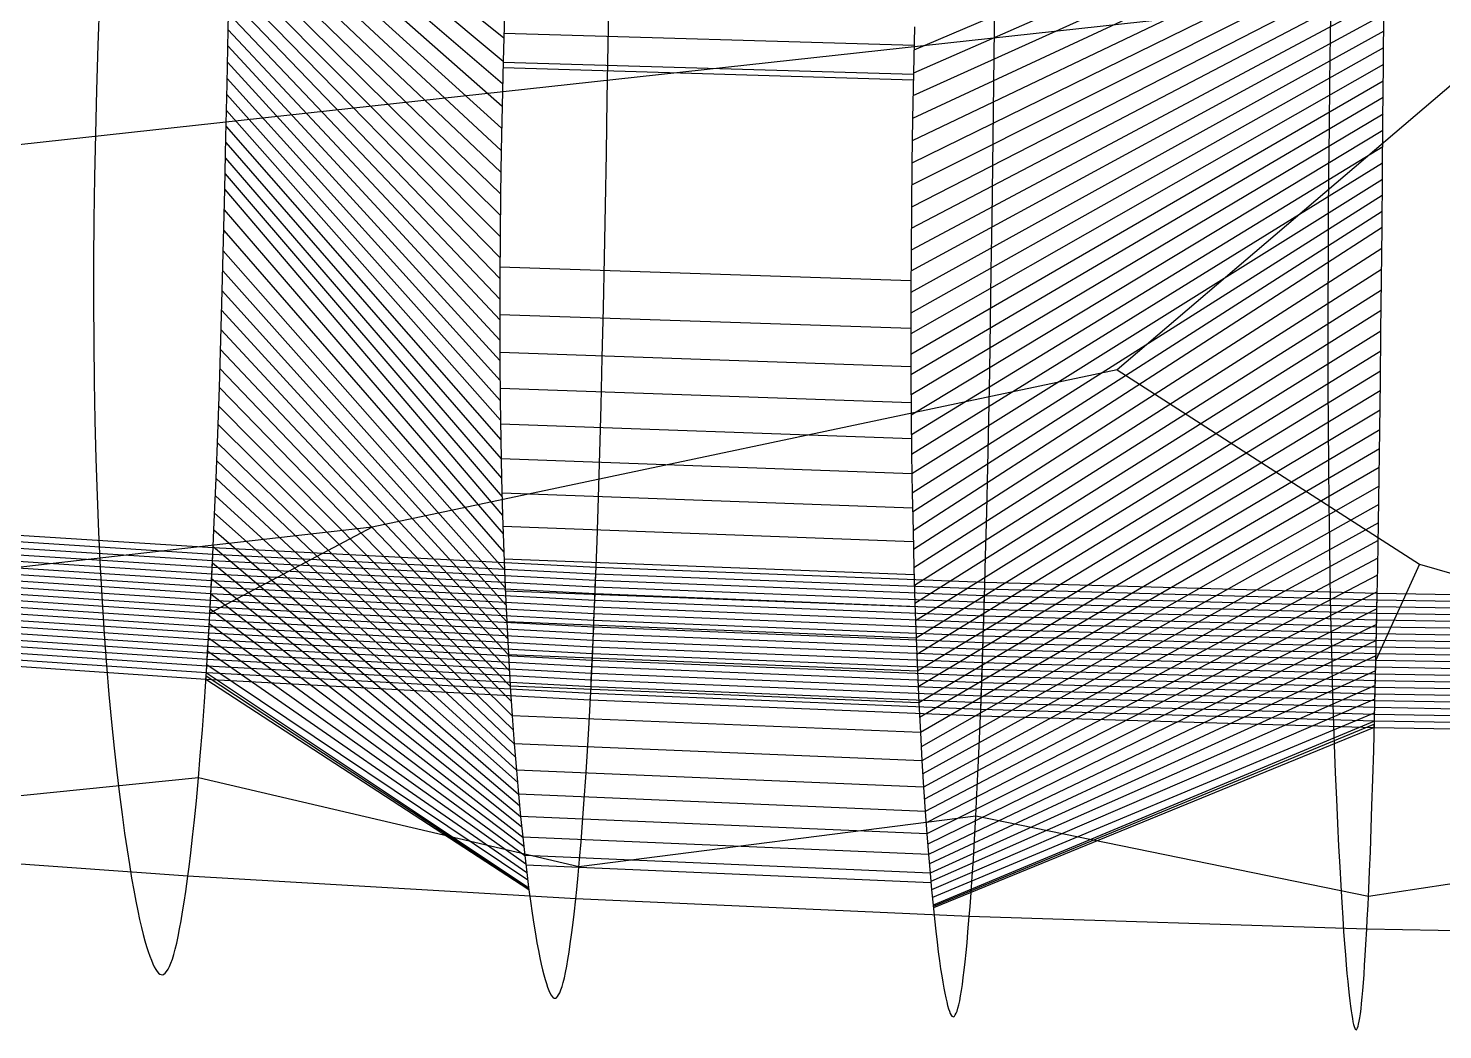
# Model space of a CAD drawing. Extents: x -427 to 427, y 0 to 209.
# Drawn here: x -132.7 to -45, y 0.7 to 62.7 of the extents above; entities that cross this region are included whole.
import ezdxf

# ---------------------------------------------------------------- set-up
doc = ezdxf.new("R2010")
doc.units = 0

msp = doc.modelspace()

# ---------------------------------------------------------------- linework, layer by layer
at = {"layer": 'default', "color": 5, "linetype": 'CONTINUOUS'}
for p, q in [((-120.02, 75.698, 27.573), (-103.22, 62.132, -13.164)), ((-120.04, 74.706, 27.559), (-103.259, 60.705, -13.277)), ((-120.06, 73.715, 27.546), (-103.292, 59.307, -13.359)), ((-120.079, 72.723, 27.532), (-103.326, 57.908, -13.44)), ((-120.1, 71.721, 27.515), (-103.353, 56.536, -13.49)), ((-120.121, 70.719, 27.497), (-103.38, 55.163, -13.54)), ((-120.142, 69.718, 27.48), (-103.401, 53.815, -13.557)), ((-120.163, 68.711, 27.462), (-103.422, 52.467, -13.574)), ((-120.184, 67.701, 27.443), (-103.437, 51.143, -13.558)), ((-120.205, 66.691, 27.425), (-103.452, 49.818, -13.542)), ((-120.227, 65.681, 27.407), (-103.46, 48.516, -13.492)), ((-51.971, 65.25, -19.992), (-52.017, 62.298, -20.284)), ((-128.274, 64.508, -7.702), (-128.372, 61.679, -7.922)), ((-120.248, 64.67, 27.389), (-103.468, 47.213, -13.441)), ((-120.269, 63.658, 27.371), (-103.47, 45.933, -13.357)), ((-103.18, 63.559, -13.052), (-103.259, 60.705, -13.277)), ((-120.29, 62.647, 27.353), (-103.472, 44.652, -13.272)), ((-77.782, 62.822, -17.252), (-77.842, 59.948, -17.481)), ((-52.017, 62.298, -20.284), (-52.057, 59.41, -20.515)), ((-128.372, 61.679, -7.922), (-128.456, 58.907, -8.082)), ((-120.311, 61.641, 27.334), (-103.467, 43.394, -13.153)), ((-120.332, 60.635, 27.316), (-103.462, 42.135, -13.034)), ((-103.259, 60.705, -13.277), (-103.326, 57.908, -13.44)), ((-120.353, 59.63, 27.298), (-103.451, 40.898, -12.881)), ((-77.842, 59.948, -17.481), (-77.893, 57.132, -17.647)), ((-128.456, 58.907, -8.082), (-128.524, 56.187, -8.179)), ((-52.057, 59.41, -20.515), (-52.091, 56.58, -20.684)), ((-120.375, 58.633, 27.278), (-103.439, 39.661, -12.727)), ((-103.326, 57.908, -13.44), (-103.38, 55.163, -13.54)), ((-120.396, 57.641, 27.258), (-103.422, 38.446, -12.539)), ((-77.893, 57.132, -17.647), (-77.935, 54.368, -17.748)), ((-128.524, 56.187, -8.179), (-128.576, 53.515, -8.212)), ((-120.417, 56.649, 27.238), (-103.404, 37.231, -12.351)), ((-52.091, 56.58, -20.684), (-52.119, 53.803, -20.786)), ((-120.439, 55.663, 27.217), (-103.38, 36.04, -12.13)), ((-120.46, 54.69, 27.193), (-103.355, 34.85, -11.908)), ((-103.38, 55.163, -13.54), (-103.422, 52.467, -13.574)), ((-77.935, 54.368, -17.748), (-77.967, 51.653, -17.783)), ((-128.576, 53.515, -8.212), (-128.613, 50.889, -8.179)), ((-120.482, 53.717, 27.169), (-103.325, 33.687, -11.654)), ((-52.119, 53.803, -20.786), (-52.141, 51.075, -20.822)), ((-120.504, 52.744, 27.145), (-103.294, 32.524, -11.401)), ((-103.422, 52.467, -13.574), (-103.452, 49.818, -13.542)), ((-128.613, 50.889, -8.179), (-128.634, 48.307, -8.08)), ((-120.535, 51.474, 27.105), (-103.258, 31.39, -11.115)), ((-77.967, 51.653, -17.783), (-77.99, 48.986, -17.751)), ((-52.141, 51.075, -20.822), (-52.156, 48.395, -20.79)), ((-120.565, 50.204, 27.065), (-103.221, 30.257, -10.83)), ((-103.452, 49.818, -13.542), (-103.468, 47.213, -13.441)), ((-128.634, 48.307, -8.08), (-128.638, 45.768, -7.913)), ((-120.597, 48.947, 27.02), (-103.179, 29.157, -10.515)), ((-77.99, 48.986, -17.751), (-78.002, 46.363, -17.649)), ((-52.156, 48.395, -20.79), (-52.164, 45.759, -20.688)), ((-120.629, 47.704, 26.97), (-103.137, 28.057, -10.201)), ((-120.662, 46.462, 26.919), (-103.089, 26.994, -9.859)), ((-103.468, 47.213, -13.441), (-103.472, 44.652, -13.272)), ((-128.638, 45.768, -7.913), (-128.627, 43.273, -7.679)), ((-78.002, 46.363, -17.649), (-78.004, 43.784, -17.478)), ((-52.164, 45.759, -20.688), (-52.166, 43.168, -20.516)), ((-120.696, 45.247, 26.857), (-103.042, 25.931, -9.517)), ((-120.731, 44.032, 26.795), (-102.989, 24.911, -9.152)), ((-103.472, 44.652, -13.272), (-103.462, 42.135, -13.034)), ((-128.627, 43.273, -7.679), (-128.599, 40.82, -7.376)), ((-78.004, 43.784, -17.478), (-77.997, 41.25, -17.238)), ((-52.166, 43.168, -20.516), (-52.161, 40.621, -20.273)), ((-120.767, 42.832, 26.727), (-102.937, 23.891, -8.787)), ((-103.462, 42.135, -13.034), (-103.439, 39.661, -12.727)), ((-120.804, 41.649, 26.652), (-102.88, 22.919, -8.402)), ((-77.997, 41.25, -17.238), (-77.979, 38.759, -16.926)), ((-128.599, 40.82, -7.376), (-128.555, 38.411, -7.006)), ((-120.841, 40.466, 26.577), (-102.823, 21.947, -8.016)), ((-52.161, 40.621, -20.273), (-52.149, 38.118, -19.959)), ((-103.439, 39.661, -12.727), (-103.404, 37.231, -12.351)), ((-120.88, 39.317, 26.488), (-102.762, 21.026, -7.613)), ((-77.979, 38.759, -16.926), (-77.952, 36.312, -16.545)), ((-128.555, 38.411, -7.006), (-128.495, 36.051, -6.571)), ((-120.92, 38.169, 26.4), (-102.702, 20.106, -7.209)), ((-52.149, 38.118, -19.959), (-52.13, 35.66, -19.575)), ((-120.961, 37.039, 26.304), (-102.638, 19.239, -6.793)), ((-103.404, 37.231, -12.351), (-103.355, 34.85, -11.908)), ((-128.495, 36.051, -6.571), (-128.419, 33.745, -6.072)), ((-77.952, 36.312, -16.545), (-77.914, 33.915, -16.097)), ((-121.003, 35.928, 26.201), (-102.574, 18.372, -6.376)), ((-52.13, 35.66, -19.575), (-52.106, 33.252, -19.122)), ((-121.046, 34.817, 26.097), (-102.508, 17.562, -5.953)), ((-103.355, 34.85, -11.908), (-103.294, 32.524, -11.401)), ((-128.419, 33.745, -6.072), (-128.329, 31.497, -5.511)), ((-121.09, 33.748, 25.98), (-102.443, 16.751, -5.529)), ((-77.914, 33.915, -16.097), (-77.867, 31.574, -15.583)), ((-121.135, 32.68, 25.863), (-102.376, 16, -5.105)), ((-103.294, 32.524, -11.401), (-103.221, 30.257, -10.83)), ((-52.106, 33.252, -19.122), (-52.074, 30.899, -18.603)), ((-111.369, 31.815, 99.71), (-144.81, 28.005, 30.761)), ((-111.369, 31.815, 99.71), (-121.434, 26.471, 25.015)), ((-121.181, 31.636, 25.74), (-102.309, 15.249, -4.68)), ((-77.867, 31.574, -15.583), (-77.811, 29.292, -15.005)), ((-128.329, 31.497, -5.511), (-128.224, 29.316, -4.892)), ((-52.074, 30.899, -18.603), (-52.037, 28.607, -18.02)), ((-121.227, 30.617, 25.611), (-102.242, 14.557, -4.261)), ((-103.221, 30.257, -10.83), (-103.137, 28.057, -10.201)), ((-128.224, 29.316, -4.892), (-128.106, 27.208, -4.22)), ((-121.274, 29.598, 25.482), (-102.176, 13.866, -3.842)), ((-77.811, 29.292, -15.005), (-77.745, 27.077, -14.367)), ((-46.491, 29.517, 94.154), (-49.191, 23.557, 13.808)), ((-46.491, 29.517, 94.154), (-24.65, 23.136, 12.18)), ((-121.322, 28.634, 25.342), (-102.11, 13.234, -3.434)), ((-103.137, 28.057, -10.201), (-103.042, 25.931, -9.517)), ((-52.037, 28.607, -18.02), (-51.993, 26.382, -17.376)), ((-128.106, 27.208, -4.22), (-127.976, 25.185, -3.503)), ((-121.37, 27.671, 25.202), (-102.045, 12.601, -3.025)), ((-121.419, 26.739, 25.059), (-101.982, 12.027, -2.632)), ((-77.745, 27.077, -14.367), (-77.672, 24.937, -13.675)), ((-51.993, 26.382, -17.376), (-51.944, 24.232, -16.677)), ((-121.468, 25.839, 24.911), (-101.918, 11.452, -2.239)), ((-103.042, 25.931, -9.517), (-102.937, 23.891, -8.787)), ((-127.976, 25.185, -3.503), (-127.835, 23.257, -2.745)), ((-121.517, 24.939, 24.763), (-101.857, 10.931, -1.865)), ((-77.672, 24.937, -13.675), (-77.591, 22.883, -12.935)), ((-121.566, 24.114, 24.609), (-101.797, 10.411, -1.491)), ((-102.937, 23.891, -8.787), (-102.823, 21.947, -8.016)), ((-51.944, 24.232, -16.677), (-51.891, 22.168, -15.93)), ((-127.835, 23.257, -2.745), (-127.685, 21.432, -1.952)), ((-121.615, 23.288, 24.455), (-101.739, 9.943, -1.136)), ((-77.591, 22.883, -12.935), (-77.504, 20.927, -12.153)), ((-121.672, 22.393, 24.273), (-101.663, 9.34, -0.674)), ((-121.659, 22.586, 24.315), (-101.672, 9.407, -0.728)), ((-121.646, 22.779, 24.357), (-101.681, 9.474, -0.782)), ((-102.823, 21.947, -8.016), (-102.702, 20.106, -7.209)), ((-51.891, 22.168, -15.93), (-51.832, 20.203, -15.141)), ((-127.685, 21.432, -1.952), (-127.527, 19.712, -1.134)), ((-77.504, 20.927, -12.153), (-77.41, 19.073, -11.336)), ((-51.832, 20.203, -15.141), (-51.77, 18.341, -14.315)), ((-127.527, 19.712, -1.134), (-127.363, 18.105, -0.302)), ((-102.702, 20.106, -7.209), (-102.574, 18.372, -6.376)), ((-77.41, 19.073, -11.336), (-77.312, 17.328, -10.492)), ((-127.363, 18.105, -0.302), (-127.198, 16.615, 0.532)), ((-102.574, 18.372, -6.376), (-102.443, 16.751, -5.529)), ((-51.77, 18.341, -14.315), (-51.704, 16.588, -13.463)), ((-102.443, 16.751, -5.529), (-102.309, 15.249, -4.68)), ((-77.312, 17.328, -10.492), (-77.21, 15.697, -9.633)), ((-127.198, 16.615, 0.532), (-127.032, 15.243, 1.356)), ((-51.704, 16.588, -13.463), (-51.637, 14.95, -12.596)), ((-127.032, 15.243, 1.356), (-126.87, 13.989, 2.159)), ((-102.309, 15.249, -4.68), (-102.176, 13.866, -3.842)), ((-77.21, 15.697, -9.633), (-77.108, 14.185, -8.773)), ((-51.637, 14.95, -12.596), (-51.568, 13.43, -11.727)), ((-77.108, 14.185, -8.773), (-77.005, 12.793, -7.923)), ((-126.87, 13.989, 2.159), (-126.713, 12.848, 2.931)), ((-102.176, 13.866, -3.842), (-102.045, 12.601, -3.025)), ((-51.568, 13.43, -11.727), (-51.5, 12.033, -10.869)), ((-126.713, 12.848, 2.931), (-126.562, 11.816, 3.665)), ((-102.045, 12.601, -3.025), (-101.918, 11.452, -2.239)), ((-77.005, 12.793, -7.923), (-76.904, 11.521, -7.096)), ((-126.562, 11.816, 3.665), (-126.418, 10.887, 4.363)), ((-101.918, 11.452, -2.239), (-101.797, 10.411, -1.491)), ((-76.904, 11.521, -7.096), (-76.807, 10.364, -6.299)), ((-51.5, 12.033, -10.869), (-51.433, 10.755, -10.033)), ((-126.418, 10.887, 4.363), (-126.281, 10.053, 5.026)), ((-51.433, 10.755, -10.033), (-51.368, 9.592, -9.229)), ((-126.281, 10.053, 5.026), (-126.149, 9.304, 5.658)), ((-122.927, 9.222, 19.754), (-122.798, 10.165, 20.248)), ((-101.797, 10.411, -1.491), (-101.681, 9.474, -0.782)), ((-76.807, 10.364, -6.299), (-76.713, 9.317, -5.541)), ((-126.149, 9.304, 5.658), (-126.022, 8.633, 6.262)), ((-123.025, 8.562, 19.373), (-122.927, 9.222, 19.754)), ((-101.681, 9.474, -0.782), (-101.57, 8.633, -0.107)), ((-98.869, 7.812, 14.892), (-98.765, 8.764, 15.395)), ((-76.713, 9.317, -5.541), (-76.624, 8.374, -4.822)), ((-51.368, 9.592, -9.229), (-51.306, 8.541, -8.463)), ((-126.022, 8.633, 6.262), (-125.9, 8.029, 6.841)), ((-125.9, 8.029, 6.841), (-125.782, 7.487, 7.396)), ((-123.216, 7.411, 18.622), (-123.122, 7.962, 18.994)), ((-123.122, 7.962, 18.994), (-123.025, 8.562, 19.373)), ((-101.57, 8.633, -0.107), (-101.464, 7.879, 0.537)), ((-76.624, 8.374, -4.822), (-76.539, 7.528, -4.138)), ((-51.306, 8.541, -8.463), (-51.246, 7.594, -7.737)), ((-125.782, 7.487, 7.396), (-125.668, 7.001, 7.93)), ((-123.308, 6.905, 18.26), (-123.216, 7.411, 18.622)), ((-101.464, 7.879, 0.537), (-101.361, 7.202, 1.152)), ((-101.361, 7.202, 1.152), (-101.263, 6.594, 1.742)), ((-99.026, 6.539, 14.117), (-98.948, 7.146, 14.504)), ((-98.948, 7.146, 14.504), (-98.869, 7.812, 14.892)), ((-76.539, 7.528, -4.138), (-76.457, 6.769, -3.485)), ((-74.461, 6.714, 11.067), (-74.382, 7.673, 11.577)), ((-51.246, 7.594, -7.737), (-51.189, 6.744, -7.046)), ((-125.668, 7.001, 7.93), (-125.558, 6.566, 8.444)), ((-125.558, 6.566, 8.444), (-125.451, 6.174, 8.941)), ((-125.451, 6.174, 8.941), (-125.347, 5.823, 9.42)), ((-123.487, 6.028, 17.541), (-123.397, 6.444, 17.901)), ((-123.397, 6.444, 17.901), (-123.308, 6.905, 18.26)), ((-101.263, 6.594, 1.742), (-101.168, 6.048, 2.306)), ((-99.102, 5.984, 13.738), (-99.026, 6.539, 14.117)), ((-76.457, 6.769, -3.485), (-76.378, 6.088, -2.861)), ((-74.522, 6.043, 10.673), (-74.461, 6.714, 11.067)), ((-51.189, 6.744, -7.046), (-51.135, 5.982, -6.387)), ((-49.805, 5.935, 8.312), (-49.752, 6.899, 8.827)), ((-125.347, 5.823, 9.42), (-125.247, 5.508, 9.882)), ((-125.247, 5.508, 9.882), (-125.149, 5.225, 10.329)), ((-123.754, 5.032, 16.446), (-123.665, 5.322, 16.815)), ((-123.665, 5.322, 16.815), (-123.576, 5.655, 17.179)), ((-123.576, 5.655, 17.179), (-123.487, 6.028, 17.541)), ((-101.168, 6.048, 2.306), (-101.076, 5.558, 2.85)), ((-101.076, 5.558, 2.85), (-100.987, 5.119, 3.374)), ((-99.247, 5.007, 13.005), (-99.175, 5.473, 13.369)), ((-99.175, 5.473, 13.369), (-99.102, 5.984, 13.738)), ((-76.378, 6.088, -2.861), (-76.302, 5.476, -2.264)), ((-76.302, 5.476, -2.264), (-76.229, 4.927, -1.692)), ((-74.64, 4.872, 9.897), (-74.582, 5.432, 10.281)), ((-74.582, 5.432, 10.281), (-74.522, 6.043, 10.673)), ((-51.135, 5.982, -6.387), (-51.082, 5.298, -5.757)), ((-51.082, 5.298, -5.757), (-51.032, 4.683, -5.154)), ((-49.886, 4.647, 7.518), (-49.846, 5.26, 7.914)), ((-49.846, 5.26, 7.914), (-49.805, 5.935, 8.312)), ((-125.149, 5.225, 10.329), (-125.055, 4.971, 10.761)), ((-125.055, 4.971, 10.761), (-124.963, 4.749, 11.18)), ((-124.963, 4.749, 11.18), (-124.873, 4.557, 11.588)), ((-124.873, 4.557, 11.588), (-124.784, 4.396, 11.987)), ((-124.784, 4.396, 11.987), (-124.697, 4.267, 12.378)), ((-124.11, 4.271, 14.945), (-124.022, 4.405, 15.319)), ((-124.022, 4.405, 15.319), (-123.933, 4.575, 15.696)), ((-123.933, 4.575, 15.696), (-123.843, 4.783, 16.072)), ((-123.843, 4.783, 16.072), (-123.754, 5.032, 16.446)), ((-100.987, 5.119, 3.374), (-100.901, 4.725, 3.88)), ((-100.901, 4.725, 3.88), (-100.818, 4.371, 4.367)), ((-99.391, 4.21, 12.269), (-99.319, 4.587, 12.638)), ((-99.319, 4.587, 12.638), (-99.247, 5.007, 13.005)), ((-76.229, 4.927, -1.692), (-76.159, 4.434, -1.141)), ((-76.159, 4.434, -1.141), (-76.09, 3.993, -0.61)), ((-74.697, 4.357, 9.523), (-74.64, 4.872, 9.897)), ((-51.032, 4.683, -5.154), (-50.983, 4.132, -4.576)), ((-49.925, 4.084, 7.13), (-49.886, 4.647, 7.518)), ((-124.697, 4.267, 12.378), (-124.611, 4.17, 12.759)), ((-124.611, 4.17, 12.759), (-124.527, 4.105, 13.131)), ((-124.527, 4.105, 13.131), (-124.445, 4.069, 13.495)), ((-124.445, 4.069, 13.495), (-124.339, 4.064, 13.959)), ((-124.339, 4.064, 13.959), (-124.281, 4.098, 14.21)), ((-124.281, 4.098, 14.21), (-124.196, 4.169, 14.574)), ((-124.196, 4.169, 14.574), (-124.11, 4.271, 14.945)), ((-100.818, 4.371, 4.367), (-100.737, 4.053, 4.838)), ((-100.737, 4.053, 4.838), (-100.658, 3.769, 5.293)), ((-100.658, 3.769, 5.293), (-100.582, 3.513, 5.732)), ((-100.582, 3.513, 5.732), (-100.508, 3.289, 6.159)), ((-99.607, 3.329, 11.141), (-99.534, 3.581, 11.522)), ((-99.534, 3.581, 11.522), (-99.463, 3.874, 11.898)), ((-99.463, 3.874, 11.898), (-99.391, 4.21, 12.269)), ((-76.09, 3.993, -0.61), (-76.024, 3.596, -0.097)), ((-76.024, 3.596, -0.097), (-75.96, 3.24, 0.397)), ((-74.808, 3.465, 8.781), (-74.752, 3.888, 9.153)), ((-74.752, 3.888, 9.153), (-74.697, 4.357, 9.523)), ((-50.983, 4.132, -4.576), (-50.936, 3.637, -4.02)), ((-50.936, 3.637, -4.02), (-50.891, 3.193, -3.483)), ((-49.999, 3.095, 6.378), (-49.962, 3.566, 6.752)), ((-49.962, 3.566, 6.752), (-49.925, 4.084, 7.13)), ((-100.508, 3.289, 6.159), (-100.435, 3.096, 6.575)), ((-100.435, 3.096, 6.575), (-100.364, 2.934, 6.981)), ((-100.364, 2.934, 6.981), (-100.294, 2.804, 7.379)), ((-100.294, 2.804, 7.379), (-100.225, 2.707, 7.767)), ((-100.225, 2.707, 7.767), (-100.157, 2.642, 8.146)), ((-100.157, 2.642, 8.146), (-100.091, 2.606, 8.516)), ((-100.005, 2.602, 8.989), (-99.959, 2.636, 9.244)), ((-99.959, 2.636, 9.244), (-99.891, 2.708, 9.615)), ((-99.891, 2.708, 9.615), (-99.821, 2.812, 9.993)), ((-99.821, 2.812, 9.993), (-99.75, 2.947, 10.375)), ((-99.75, 2.947, 10.375), (-99.679, 3.119, 10.758)), ((-99.679, 3.119, 10.758), (-99.607, 3.329, 11.141)), ((-75.96, 3.24, 0.397), (-75.898, 2.921, 0.874)), ((-75.898, 2.921, 0.874), (-75.837, 2.634, 1.335)), ((-75.837, 2.634, 1.335), (-75.779, 2.378, 1.781)), ((-74.973, 2.45, 7.649), (-74.918, 2.746, 8.031)), ((-74.918, 2.746, 8.031), (-74.863, 3.085, 8.407)), ((-74.863, 3.085, 8.407), (-74.808, 3.465, 8.781)), ((-50.891, 3.193, -3.483), (-50.847, 2.795, -2.966)), ((-50.847, 2.795, -2.966), (-50.804, 2.438, -2.466)), ((-50.073, 2.287, 5.625), (-50.036, 2.669, 6.002)), ((-50.036, 2.669, 6.002), (-49.999, 3.095, 6.378)), ((-100.091, 2.606, 8.516), (-100.005, 2.602, 8.989)), ((-75.779, 2.378, 1.781), (-75.722, 2.152, 2.213)), ((-75.722, 2.152, 2.213), (-75.666, 1.958, 2.634)), ((-75.666, 1.958, 2.634), (-75.611, 1.796, 3.046)), ((-75.611, 1.796, 3.046), (-75.557, 1.665, 3.449)), ((-75.193, 1.675, 6.099), (-75.139, 1.812, 6.486)), ((-75.139, 1.812, 6.486), (-75.084, 1.985, 6.875)), ((-75.084, 1.985, 6.875), (-75.028, 2.197, 7.264)), ((-75.028, 2.197, 7.264), (-74.973, 2.45, 7.649)), ((-50.804, 2.438, -2.466), (-50.762, 2.117, -1.985)), ((-50.762, 2.117, -1.985), (-50.722, 1.83, -1.519)), ((-50.722, 1.83, -1.519), (-50.683, 1.572, -1.069)), ((-50.146, 1.649, 4.859), (-50.109, 1.947, 5.244)), ((-50.109, 1.947, 5.244), (-50.073, 2.287, 5.625)), ((-75.557, 1.665, 3.449), (-75.504, 1.567, 3.843)), ((-75.504, 1.567, 3.843), (-75.452, 1.502, 4.227)), ((-75.452, 1.502, 4.227), (-75.401, 1.467, 4.602)), ((-75.401, 1.467, 4.602), (-75.335, 1.463, 5.082)), ((-75.335, 1.463, 5.082), (-75.299, 1.498, 5.341)), ((-75.299, 1.498, 5.341), (-75.247, 1.57, 5.716)), ((-75.247, 1.57, 5.716), (-75.193, 1.675, 6.099)), ((-50.683, 1.572, -1.069), (-50.645, 1.346, -0.632)), ((-50.645, 1.346, -0.632), (-50.608, 1.151, -0.207)), ((-50.608, 1.151, -0.207), (-50.571, 0.988, 0.209)), ((-50.571, 0.988, 0.209), (-50.535, 0.857, 0.616)), ((-50.293, 0.869, 3.293), (-50.257, 1.006, 3.684)), ((-50.257, 1.006, 3.684), (-50.22, 1.181, 4.077)), ((-50.22, 1.181, 4.077), (-50.183, 1.394, 4.469)), ((-50.183, 1.394, 4.469), (-50.146, 1.649, 4.859)), ((-50.535, 0.857, 0.616), (-50.5, 0.759, 1.014)), ((-50.5, 0.759, 1.014), (-50.465, 0.694, 1.402)), ((-50.465, 0.694, 1.402), (-50.431, 0.659, 1.781)), ((-50.431, 0.659, 1.781), (-50.388, 0.655, 2.265)), ((-50.388, 0.655, 2.265), (-50.364, 0.69, 2.527)), ((-50.364, 0.69, 2.527), (-50.329, 0.763, 2.906)), ((-50.329, 0.763, 2.906), (-50.293, 0.869, 3.293))]:
    msp.add_line(p, q, dxfattribs=at)
at = {"layer": 'default', "color": 1, "linetype": 'CONTINUOUS'}
for p, q in [((-48.612, 73.814, 16.506), (-77.812, 61.385, -17.366)), ((-48.62, 72.802, 16.492), (-77.842, 59.948, -17.481)), ((-48.628, 71.79, 16.477), (-77.868, 58.54, -17.564)), ((-48.636, 70.778, 16.462), (-77.893, 57.132, -17.647)), ((-48.645, 69.755, 16.443), (-77.914, 55.75, -17.697)), ((-48.653, 68.732, 16.424), (-77.935, 54.368, -17.748)), ((-48.662, 67.71, 16.406), (-77.951, 53.01, -17.765)), ((-48.67, 66.682, 16.386), (-77.967, 51.653, -17.783)), ((-36.418, 66.126, 602.557), (-167.082, 51.797, 294.423)), ((-36.418, 66.126, 602.557), (-65.212, 41.565, 252.597)), ((-48.679, 65.651, 16.366), (-77.978, 50.32, -17.767)), ((-48.687, 64.62, 16.346), (-77.99, 48.986, -17.751)), ((-48.696, 63.589, 16.327), (-77.996, 47.674, -17.7)), ((-48.705, 62.556, 16.307), (-78.002, 46.363, -17.649)), ((-48.713, 61.524, 16.288), (-78.003, 45.074, -17.564)), ((-48.722, 60.491, 16.269), (-78.004, 43.784, -17.478)), ((-48.731, 59.465, 16.249), (-78.001, 42.517, -17.358)), ((-48.739, 58.438, 16.229), (-77.997, 41.25, -17.238)), ((-48.748, 57.411, 16.21), (-77.988, 40.004, -17.082)), ((-48.757, 56.394, 16.189), (-77.979, 38.759, -16.926)), ((-48.765, 55.381, 16.167), (-77.965, 37.536, -16.736)), ((-48.774, 54.369, 16.146), (-77.952, 36.312, -16.545)), ((-48.783, 53.362, 16.123), (-77.933, 35.114, -16.321)), ((-48.792, 52.369, 16.097), (-77.914, 33.915, -16.097)), ((-48.801, 51.375, 16.072), (-77.891, 32.745, -15.84)), ((-48.809, 50.382, 16.046), (-77.867, 31.574, -15.583)), ((-48.822, 49.085, 16.004), (-77.839, 30.433, -15.294)), ((-48.834, 47.789, 15.961), (-77.811, 29.292, -15.005)), ((-48.847, 46.506, 15.913), (-77.778, 28.184, -14.686)), ((-48.861, 45.237, 15.86), (-77.745, 27.077, -14.367)), ((-48.874, 43.968, 15.806), (-77.709, 26.007, -14.021)), ((-48.888, 42.728, 15.741), (-77.672, 24.937, -13.675)), ((-48.902, 41.487, 15.675), (-77.632, 23.91, -13.305)), ((-48.917, 40.263, 15.603), (-77.591, 22.883, -12.935)), ((-48.932, 39.055, 15.525), (-77.547, 21.905, -12.544)), ((-48.947, 37.847, 15.446), (-77.504, 20.927, -12.153)), ((-48.964, 36.674, 15.353), (-77.457, 20, -11.744)), ((-48.98, 35.502, 15.26), (-77.41, 19.073, -11.336)), ((-48.997, 34.348, 15.159), (-77.361, 18.201, -10.914)), ((-49.014, 33.214, 15.05), (-77.312, 17.328, -10.492)), ((-49.031, 32.079, 14.942), (-77.261, 16.513, -10.063)), ((-49.05, 30.988, 14.819), (-77.21, 15.697, -9.633)), ((-49.068, 29.897, 14.697), (-77.159, 14.941, -9.203)), ((-49.087, 28.831, 14.568), (-77.108, 14.185, -8.773)), ((-49.106, 27.79, 14.432), (-77.056, 13.489, -8.348)), ((-49.125, 26.75, 14.297), (-77.005, 12.793, -7.923)), ((-49.145, 25.766, 14.151), (-76.955, 12.157, -7.51)), ((-49.165, 24.782, 14.004), (-76.904, 11.521, -7.096)), ((-49.185, 23.831, 13.854), (-76.856, 10.942, -6.697)), ((-49.205, 22.912, 13.699), (-76.807, 10.364, -6.299)), ((-49.225, 21.993, 13.544), (-76.76, 9.84, -5.92)), ((-49.245, 21.149, 13.383), (-76.713, 9.317, -5.541)), ((-49.265, 20.306, 13.222), (-76.669, 8.845, -5.181)), ((-49.278, 19.786, 13.12), (-76.624, 8.374, -4.822)), ((-49.283, 19.589, 13.076), (-76.616, 8.29, -4.753)), ((-49.289, 19.392, 13.033), (-76.607, 8.205, -4.685)), ((-122.137, 16.278, 22.689), (-146.129, 13.83, 26.996)), ((-122.266, 14.853, 22.23), (-122.137, 16.278, 22.689)), ((-98.57, 10.752, 16.329), (-122.137, 16.278, 22.689)), ((-98.337, 13.496, 17.415), (-98.233, 14.934, 17.883)), ((-122.385, 13.671, 21.795), (-122.266, 14.853, 22.23)), ((-122.502, 12.599, 21.365), (-122.385, 13.671, 21.795)), ((-73.973, 13.888, 14.1), (-98.57, 10.752, 16.329)), ((-98.433, 12.303, 16.971), (-98.337, 13.496, 17.415)), ((-74.053, 12.439, 13.625), (-73.973, 13.888, 14.1)), ((-49.652, 8.912, 9.784), (-73.973, 13.888, 14.1)), ((-49.533, 11.69, 10.897), (-49.48, 13.146, 11.377)), ((-122.614, 11.629, 20.946), (-122.502, 12.599, 21.365)), ((-98.527, 11.221, 16.533), (-98.433, 12.303, 16.971)), ((-74.127, 11.238, 13.175), (-74.053, 12.439, 13.625)), ((-24.793, 12.693, 9.734), (-49.652, 8.912, 9.784)), ((-122.798, 10.165, 20.248), (-146.414, 11.884, 26.101)), ((-122.722, 10.749, 20.538), (-122.614, 11.629, 20.946)), ((-49.582, 10.482, 10.442), (-49.533, 11.69, 10.897)), ((-122.798, 10.165, 20.248), (-122.722, 10.749, 20.538)), ((-98.617, 10.242, 16.107), (-98.527, 11.221, 16.533)), ((-74.199, 10.148, 12.731), (-74.127, 11.238, 13.175)), ((-98.765, 8.764, 15.395), (-122.798, 10.165, 20.248)), ((-98.704, 9.354, 15.691), (-98.617, 10.242, 16.107)), ((-74.268, 9.161, 12.298), (-74.199, 10.148, 12.731)), ((-49.63, 9.387, 9.993), (-49.582, 10.482, 10.442)), ((-98.765, 8.764, 15.395), (-98.704, 9.354, 15.691)), ((-74.382, 7.673, 11.577), (-98.765, 8.764, 15.395)), ((-74.335, 8.267, 11.877), (-74.268, 9.161, 12.298)), ((-49.676, 8.395, 9.556), (-49.63, 9.387, 9.993)), ((-74.382, 7.673, 11.577), (-74.335, 8.267, 11.877)), ((-49.721, 7.496, 9.13), (-49.676, 8.395, 9.556)), ((-49.752, 6.899, 8.827), (-74.382, 7.673, 11.577)), ((-49.752, 6.899, 8.827), (-49.721, 7.496, 9.13)), ((-24.928, 6.427, 7.168), (-49.752, 6.899, 8.827))]:
    msp.add_line(p, q, dxfattribs=at)
at = {"layer": 'default', "color": 3, "linetype": 'CONTINUOUS'}
for p, q in [((-120.29, 62.647, 27.353), (-120.22, 66.018, 27.413)), ((-96.749, 61.72, 22.646), (-96.693, 65.122, 22.708)), ((-72.837, 61.002, 18.935), (-72.794, 64.427, 18.999)), ((-48.722, 60.491, 16.269), (-48.693, 63.933, 16.333)), ((-120.36, 59.294, 27.292), (-120.29, 62.647, 27.353)), ((-96.806, 58.338, 22.583), (-96.749, 61.72, 22.646)), ((-72.88, 57.596, 18.871), (-72.837, 61.002, 18.935)), ((-48.751, 57.069, 16.203), (-48.722, 60.491, 16.269)), ((-120.431, 55.988, 27.225), (-120.36, 59.294, 27.292)), ((-96.863, 55.002, 22.514), (-96.806, 58.338, 22.583)), ((-72.923, 54.237, 18.8), (-72.88, 57.596, 18.871)), ((-48.78, 53.693, 16.131), (-48.751, 57.069, 16.203)), ((-120.504, 52.744, 27.145), (-120.431, 55.988, 27.225)), ((-96.921, 51.729, 22.432), (-96.863, 55.002, 22.514)), ((-72.968, 50.941, 18.717), (-72.923, 54.237, 18.8)), ((-48.809, 50.382, 16.046), (-48.78, 53.693, 16.131)), ((-120.58, 49.569, 27.045), (-120.504, 52.744, 27.145)), ((-96.982, 48.526, 22.329), (-96.921, 51.729, 22.432)), ((-73.015, 47.716, 18.612), (-72.968, 50.941, 18.717)), ((-48.841, 47.14, 15.94), (-48.809, 50.382, 16.046)), ((-120.662, 46.462, 26.919), (-120.58, 49.569, 27.045)), ((-97.047, 45.391, 22.2), (-96.982, 48.526, 22.329)), ((-73.065, 44.559, 18.48), (-73.015, 47.716, 18.612)), ((-120.748, 43.424, 26.764), (-120.662, 46.462, 26.919)), ((-48.874, 43.968, 15.806), (-48.841, 47.14, 15.94)), ((-97.117, 42.326, 22.041), (-97.047, 45.391, 22.2)), ((-73.118, 41.473, 18.319), (-73.065, 44.559, 18.48)), ((-48.909, 40.867, 15.643), (-48.874, 43.968, 15.806)), ((-120.841, 40.466, 26.577), (-120.748, 43.424, 26.764)), ((-97.191, 39.341, 21.85), (-97.117, 42.326, 22.041)), ((-65.212, 41.565, 252.597), (-111.369, 31.815, 99.71)), ((-73.175, 38.467, 18.124), (-73.118, 41.473, 18.319)), ((-65.212, 41.565, 252.597), (-46.491, 29.517, 94.154)), ((-120.94, 37.595, 26.355), (-120.841, 40.466, 26.577)), ((-48.947, 37.847, 15.446), (-48.909, 40.867, 15.643)), ((-97.271, 36.444, 21.623), (-97.191, 39.341, 21.85)), ((-73.235, 35.55, 17.894), (-73.175, 38.467, 18.124)), ((-48.988, 34.915, 15.213), (-48.947, 37.847, 15.446)), ((-121.046, 34.817, 26.097), (-120.94, 37.595, 26.355)), ((-97.356, 33.641, 21.359), (-97.271, 36.444, 21.623)), ((-73.3, 32.728, 17.627), (-73.235, 35.55, 17.894)), ((-121.157, 32.145, 25.805), (-121.046, 34.817, 26.097)), ((-49.031, 32.079, 14.942), (-48.988, 34.915, 15.213)), ((-97.445, 30.946, 21.061), (-97.356, 33.641, 21.359)), ((-73.369, 30.013, 17.323), (-73.3, 32.728, 17.627)), ((-121.274, 29.598, 25.482), (-121.157, 32.145, 25.805)), ((-49.077, 29.351, 14.635), (-49.031, 32.079, 14.942)), ((-97.539, 28.375, 20.731), (-97.445, 30.946, 21.061)), ((-73.441, 27.425, 16.989), (-73.369, 30.013, 17.323)), ((-121.395, 27.189, 25.132), (-121.274, 29.598, 25.482)), ((-49.125, 26.75, 14.297), (-49.077, 29.351, 14.635)), ((-97.636, 25.945, 20.375), (-97.539, 28.375, 20.731)), ((-121.517, 24.939, 24.763), (-121.395, 27.189, 25.132)), ((-73.515, 24.977, 16.627), (-73.441, 27.425, 16.989)), ((-49.175, 24.29, 13.931), (-49.125, 26.75, 14.297)), ((-97.734, 23.675, 19.998), (-97.636, 25.945, 20.375)), ((-121.64, 22.875, 24.378), (-121.517, 24.939, 24.763)), ((-73.591, 22.691, 16.245), (-73.515, 24.977, 16.627)), ((-97.833, 21.592, 19.605), (-97.734, 23.675, 19.998)), ((-49.225, 21.993, 13.544), (-49.175, 24.29, 13.931)), ((-121.765, 20.99, 23.969), (-121.64, 22.875, 24.378)), ((-73.666, 20.593, 15.846), (-73.591, 22.691, 16.245)), ((-49.275, 19.885, 13.142), (-49.225, 21.993, 13.544)), ((-97.934, 19.689, 19.188), (-97.833, 21.592, 19.605)), ((-121.894, 19.246, 23.531), (-121.765, 20.99, 23.969)), ((-73.744, 18.677, 15.423), (-73.666, 20.593, 15.846)), ((-98.038, 17.929, 18.741), (-97.934, 19.689, 19.188)), ((-49.327, 17.959, 12.714), (-49.275, 19.885, 13.142)), ((-122.023, 17.632, 23.086), (-121.894, 19.246, 23.531)), ((-73.824, 16.904, 14.97), (-73.744, 18.677, 15.423)), ((-122.137, 16.278, 22.689), (-122.023, 17.632, 23.086)), ((-98.142, 16.3, 18.287), (-98.038, 17.929, 18.741)), ((-49.38, 16.178, 12.256), (-49.327, 17.959, 12.714)), ((-73.903, 15.264, 14.51), (-73.824, 16.904, 14.97)), ((-98.233, 14.934, 17.883), (-98.142, 16.3, 18.287)), ((-49.433, 14.529, 11.791), (-49.38, 16.178, 12.256)), ((-73.973, 13.888, 14.1), (-73.903, 15.264, 14.51)), ((-49.48, 13.146, 11.377), (-49.433, 14.529, 11.791))]:
    msp.add_line(p, q, dxfattribs=at)
at = {"layer": 'default', "color": 30, "linetype": 'CONTINUOUS'}
for p, q in [((-77.806, 61.672, -17.343), (-103.212, 62.417, -13.142)), ((-77.844, 59.862, -17.486), (-103.261, 60.62, -13.282)), ((-77.85, 59.517, -17.506), (-103.269, 60.277, -13.302)), ((-77.999, 47.083, -17.677), (-103.464, 47.928, -13.469)), ((-78.004, 44.114, -17.498), (-103.471, 44.98, -13.292)), ((-77.998, 41.757, -17.286), (-103.464, 42.638, -13.082)), ((-77.984, 39.506, -17.019), (-103.446, 40.403, -12.819)), ((-77.963, 37.291, -16.698), (-103.418, 38.203, -12.501)), ((-77.933, 35.114, -16.321), (-103.38, 36.04, -12.13)), ((-77.895, 32.979, -15.891), (-103.331, 33.919, -11.705)), ((-77.85, 30.889, -15.409), (-103.273, 31.844, -11.229)), ((-77.798, 28.849, -14.877), (-103.205, 29.817, -10.704)), ((-77.738, 26.863, -14.298), (-103.127, 27.844, -10.132)), ((-77.672, 24.937, -13.675), (-103.042, 25.931, -9.517)), ((-77.591, 22.883, -12.935), (-102.937, 23.891, -8.787)), ((-77.504, 20.927, -12.153), (-102.823, 21.947, -8.016)), ((-77.41, 19.073, -11.336), (-102.702, 20.106, -7.209)), ((-77.312, 17.328, -10.492), (-102.574, 18.372, -6.376)), ((-77.21, 15.697, -9.633), (-102.443, 16.751, -5.529)), ((-77.108, 14.185, -8.773), (-102.309, 15.249, -4.68)), ((-77.005, 12.793, -7.923), (-102.176, 13.866, -3.842)), ((-76.904, 11.521, -7.096), (-102.045, 12.601, -3.025)), ((-76.807, 10.364, -6.299), (-101.918, 11.452, -2.239)), ((-76.753, 9.765, -5.865), (-101.849, 10.856, -1.811))]:
    msp.add_line(p, q, dxfattribs=at)
at = {"layer": 'default', "color": 2, "linetype": 'CONTINUOUS'}
for p, q in [((-144.592, 31.635, 31.284), (-121.249, 30.142, 25.551)), ((-144.57, 32.038, 31.335), (-121.231, 30.55, 25.602)), ((-144.638, 30.828, 31.179), (-121.288, 29.326, 25.442)), ((-144.614, 31.231, 31.234), (-121.268, 29.734, 25.499)), ((-144.686, 30.021, 31.063), (-121.328, 28.51, 25.324)), ((-144.662, 30.425, 31.121), (-121.308, 28.918, 25.383)), ((-121.268, 29.734, 25.499), (-121.249, 30.142, 25.551)), ((-121.249, 30.142, 25.551), (-121.231, 30.55, 25.602)), ((-121.249, 30.142, 25.551), (-97.519, 28.924, 20.801)), ((-121.249, 30.142, 25.551), (-121.231, 30.142, 25.602)), ((-121.231, 30.55, 25.602), (-97.504, 29.336, 20.854)), ((-144.734, 29.215, 30.948), (-121.369, 27.695, 25.206)), ((-144.71, 29.618, 31.005), (-121.349, 28.103, 25.265)), ((-121.328, 28.51, 25.324), (-121.308, 28.918, 25.383)), ((-121.308, 28.918, 25.383), (-121.288, 29.326, 25.442)), ((-121.308, 28.918, 25.383), (-97.567, 27.69, 20.63)), ((-121.308, 28.918, 25.383), (-121.288, 28.918, 25.442)), ((-121.288, 29.326, 25.442), (-121.268, 29.734, 25.499)), ((-121.288, 29.326, 25.442), (-97.55, 28.101, 20.691)), ((-121.288, 29.326, 25.442), (-121.268, 29.326, 25.499)), ((-121.268, 29.734, 25.499), (-97.534, 28.513, 20.749)), ((-121.268, 29.734, 25.499), (-121.249, 29.734, 25.551)), ((-97.534, 28.513, 20.749), (-97.519, 28.924, 20.801)), ((-97.519, 28.924, 20.801), (-97.504, 29.336, 20.854)), ((-97.519, 28.924, 20.801), (-73.426, 27.977, 17.06)), ((-97.519, 28.924, 20.801), (-97.504, 28.924, 20.854)), ((-97.504, 29.336, 20.854), (-73.414, 28.392, 17.114)), ((-144.783, 28.408, 30.826), (-121.411, 26.879, 25.082)), ((-144.758, 28.811, 30.89), (-121.39, 27.287, 25.147)), ((-121.369, 27.695, 25.206), (-121.349, 28.103, 25.265)), ((-121.349, 28.103, 25.265), (-121.328, 28.51, 25.324)), ((-121.349, 28.103, 25.265), (-97.599, 26.867, 20.51)), ((-121.349, 28.103, 25.265), (-121.328, 28.103, 25.324)), ((-121.328, 28.51, 25.324), (-97.583, 27.278, 20.57)), ((-121.328, 28.51, 25.324), (-121.308, 28.51, 25.383)), ((-97.567, 27.69, 20.63), (-97.55, 28.101, 20.691)), ((-97.55, 28.101, 20.691), (-97.534, 28.513, 20.749)), ((-97.55, 28.101, 20.691), (-73.45, 27.149, 16.948)), ((-97.55, 28.101, 20.691), (-97.534, 28.101, 20.749)), ((-97.534, 28.513, 20.749), (-73.437, 27.563, 17.007)), ((-97.534, 28.513, 20.749), (-97.519, 28.513, 20.801)), ((-73.426, 27.977, 17.06), (-73.414, 28.392, 17.114)), ((-73.414, 28.392, 17.114), (-49.107, 27.722, 14.423)), ((-144.862, 27.198, 30.63), (-121.478, 25.656, 24.881)), ((-144.836, 27.602, 30.695), (-121.456, 26.063, 24.948)), ((-144.81, 28.005, 30.761), (-121.434, 26.471, 25.015)), ((-121.411, 26.879, 25.082), (-121.39, 27.287, 25.147)), ((-121.39, 27.287, 25.147), (-121.369, 27.695, 25.206)), ((-121.39, 27.287, 25.147), (-97.632, 26.044, 20.389)), ((-121.39, 27.287, 25.147), (-121.369, 27.287, 25.206)), ((-121.369, 27.695, 25.206), (-97.616, 26.455, 20.449)), ((-121.369, 27.695, 25.206), (-121.349, 27.695, 25.265)), ((-97.599, 26.867, 20.51), (-97.583, 27.278, 20.57)), ((-97.583, 27.278, 20.57), (-97.567, 27.69, 20.63)), ((-97.583, 27.278, 20.57), (-73.475, 26.32, 16.825)), ((-97.583, 27.278, 20.57), (-97.567, 27.278, 20.63)), ((-97.567, 27.69, 20.63), (-73.462, 26.734, 16.887)), ((-97.567, 27.69, 20.63), (-97.55, 27.69, 20.691)), ((-73.45, 27.149, 16.948), (-73.437, 27.563, 17.007)), ((-73.437, 27.563, 17.007), (-73.426, 27.977, 17.06)), ((-73.437, 27.563, 17.007), (-49.123, 26.889, 14.315)), ((-73.437, 27.563, 17.007), (-73.426, 27.563, 17.06)), ((-73.426, 27.977, 17.06), (-49.115, 27.305, 14.369)), ((-73.426, 27.977, 17.06), (-73.414, 27.977, 17.114)), ((-49.123, 26.889, 14.315), (-49.115, 27.305, 14.369)), ((-49.115, 27.305, 14.369), (-49.107, 27.722, 14.423)), ((-49.115, 27.305, 14.369), (-24.612, 26.895, 12.745)), ((-49.115, 27.305, 14.369), (-49.107, 27.305, 14.423)), ((-49.107, 27.722, 14.423), (-24.608, 27.313, 12.8)), ((-144.915, 26.392, 30.497), (-121.523, 24.84, 24.744)), ((-144.888, 26.795, 30.564), (-121.5, 25.248, 24.814)), ((-121.456, 26.063, 24.948), (-121.434, 26.471, 25.015)), ((-121.434, 26.471, 25.015), (-121.411, 26.879, 25.082)), ((-121.434, 26.471, 25.015), (-97.667, 25.221, 20.254)), ((-121.434, 26.471, 25.015), (-121.411, 26.471, 25.082)), ((-121.411, 26.879, 25.082), (-97.65, 25.632, 20.323)), ((-121.411, 26.879, 25.082), (-121.39, 26.879, 25.147)), ((-97.632, 26.044, 20.389), (-97.616, 26.455, 20.449)), ((-97.616, 26.455, 20.449), (-97.599, 26.867, 20.51)), ((-97.616, 26.455, 20.449), (-73.5, 25.491, 16.703)), ((-97.616, 26.455, 20.449), (-97.599, 26.455, 20.51)), ((-97.599, 26.867, 20.51), (-73.487, 25.905, 16.764)), ((-97.599, 26.867, 20.51), (-97.583, 26.867, 20.57)), ((-73.487, 25.905, 16.764), (-73.475, 26.32, 16.825)), ((-73.475, 26.32, 16.825), (-73.462, 26.734, 16.887)), ((-73.475, 26.32, 16.825), (-49.147, 25.64, 14.132)), ((-73.475, 26.32, 16.825), (-73.462, 26.32, 16.887)), ((-73.462, 26.734, 16.887), (-73.45, 27.149, 16.948)), ((-73.462, 26.734, 16.887), (-49.139, 26.056, 14.194)), ((-73.462, 26.734, 16.887), (-73.45, 26.734, 16.948)), ((-73.45, 27.149, 16.948), (-49.131, 26.473, 14.256)), ((-73.45, 27.149, 16.948), (-73.437, 27.149, 17.007)), ((-49.139, 26.056, 14.194), (-49.131, 26.473, 14.256)), ((-49.131, 26.473, 14.256), (-49.123, 26.889, 14.315)), ((-49.131, 26.473, 14.256), (-24.62, 26.06, 12.631)), ((-49.131, 26.473, 14.256), (-49.123, 26.473, 14.315)), ((-49.123, 26.889, 14.315), (-24.616, 26.478, 12.691)), ((-49.123, 26.889, 14.315), (-49.115, 26.889, 14.369)), ((-144.972, 25.585, 30.348), (-121.571, 24.024, 24.592)), ((-144.943, 25.989, 30.422), (-121.547, 24.432, 24.668)), ((-121.5, 25.248, 24.814), (-121.478, 25.656, 24.881)), ((-121.478, 25.656, 24.881), (-121.456, 26.063, 24.948)), ((-121.478, 25.656, 24.881), (-97.703, 24.398, 20.118)), ((-121.478, 25.656, 24.881), (-121.456, 25.656, 24.948)), ((-121.456, 26.063, 24.948), (-97.685, 24.809, 20.186)), ((-121.456, 26.063, 24.948), (-121.434, 26.063, 25.015)), ((-97.667, 25.221, 20.254), (-97.65, 25.632, 20.323)), ((-97.65, 25.632, 20.323), (-97.632, 26.044, 20.389)), ((-97.65, 25.632, 20.323), (-73.526, 24.662, 16.574)), ((-97.65, 25.632, 20.323), (-97.632, 25.632, 20.389)), ((-97.632, 26.044, 20.389), (-73.512, 25.076, 16.642)), ((-97.632, 26.044, 20.389), (-97.616, 26.044, 20.449)), ((-73.512, 25.076, 16.642), (-73.5, 25.491, 16.703)), ((-73.5, 25.491, 16.703), (-73.487, 25.905, 16.764)), ((-73.5, 25.491, 16.703), (-49.164, 24.807, 14.008)), ((-73.5, 25.491, 16.703), (-73.487, 25.491, 16.764)), ((-73.487, 25.905, 16.764), (-49.156, 25.223, 14.07)), ((-73.487, 25.905, 16.764), (-73.475, 25.905, 16.825)), ((-49.156, 25.223, 14.07), (-49.147, 25.64, 14.132)), ((-49.147, 25.64, 14.132), (-49.139, 26.056, 14.194)), ((-49.147, 25.64, 14.132), (-24.628, 25.224, 12.506)), ((-49.147, 25.64, 14.132), (-49.139, 25.64, 14.194)), ((-49.139, 26.056, 14.194), (-24.624, 25.642, 12.569)), ((-49.139, 26.056, 14.194), (-49.131, 26.056, 14.256)), ((-145.029, 24.779, 30.2), (-121.62, 23.209, 24.44)), ((-145, 25.182, 30.274), (-121.596, 23.617, 24.516)), ((-121.547, 24.432, 24.668), (-121.523, 24.84, 24.744)), ((-121.523, 24.84, 24.744), (-121.5, 25.248, 24.814)), ((-121.523, 24.84, 24.744), (-97.739, 23.574, 19.979)), ((-121.523, 24.84, 24.744), (-121.5, 24.84, 24.814)), ((-121.5, 25.248, 24.814), (-97.721, 23.986, 20.049)), ((-121.5, 25.248, 24.814), (-121.478, 25.248, 24.881)), ((-97.703, 24.398, 20.118), (-97.685, 24.809, 20.186)), ((-97.685, 24.809, 20.186), (-97.667, 25.221, 20.254)), ((-97.685, 24.809, 20.186), (-73.553, 23.833, 16.436)), ((-97.685, 24.809, 20.186), (-97.667, 24.809, 20.254)), ((-97.667, 25.221, 20.254), (-73.539, 24.247, 16.505)), ((-97.667, 25.221, 20.254), (-97.65, 25.221, 20.323)), ((-73.539, 24.247, 16.505), (-73.526, 24.662, 16.574)), ((-73.526, 24.662, 16.574), (-73.512, 25.076, 16.642)), ((-73.526, 24.662, 16.574), (-49.182, 23.974, 13.878)), ((-73.526, 24.662, 16.574), (-73.512, 24.662, 16.642)), ((-73.512, 25.076, 16.642), (-49.173, 24.39, 13.946)), ((-73.512, 25.076, 16.642), (-73.5, 25.076, 16.703)), ((-49.173, 24.39, 13.946), (-49.164, 24.807, 14.008)), ((-49.164, 24.807, 14.008), (-49.156, 25.223, 14.07)), ((-49.164, 24.807, 14.008), (-24.637, 24.389, 12.382)), ((-49.164, 24.807, 14.008), (-49.156, 24.807, 14.07)), ((-49.156, 25.223, 14.07), (-24.633, 24.807, 12.444)), ((-49.156, 25.223, 14.07), (-49.147, 25.223, 14.132)), ((-145.09, 23.973, 30.037), (-121.672, 22.393, 24.273)), ((-145.058, 24.376, 30.123), (-121.645, 22.801, 24.362)), ((-121.596, 23.617, 24.516), (-121.571, 24.024, 24.592)), ((-121.571, 24.024, 24.592), (-121.547, 24.432, 24.668)), ((-121.571, 24.024, 24.592), (-97.778, 22.751, 19.824)), ((-121.571, 24.024, 24.592), (-121.547, 24.024, 24.668)), ((-121.547, 24.432, 24.668), (-97.759, 23.163, 19.901)), ((-121.547, 24.432, 24.668), (-121.523, 24.432, 24.744)), ((-97.739, 23.574, 19.979), (-97.721, 23.986, 20.049)), ((-97.721, 23.986, 20.049), (-97.703, 24.398, 20.118)), ((-97.721, 23.986, 20.049), (-73.58, 23.004, 16.297)), ((-97.721, 23.986, 20.049), (-97.703, 23.986, 20.118)), ((-97.703, 24.398, 20.118), (-73.567, 23.419, 16.366)), ((-97.703, 24.398, 20.118), (-97.685, 24.398, 20.186)), ((-73.567, 23.419, 16.366), (-73.553, 23.833, 16.436)), ((-73.553, 23.833, 16.436), (-73.539, 24.247, 16.505)), ((-73.553, 23.833, 16.436), (-49.2, 23.141, 13.738)), ((-73.553, 23.833, 16.436), (-73.539, 23.833, 16.505)), ((-73.539, 24.247, 16.505), (-49.191, 23.557, 13.808)), ((-73.539, 24.247, 16.505), (-73.526, 24.247, 16.574)), ((-49.191, 23.557, 13.808), (-49.182, 23.974, 13.878)), ((-49.182, 23.974, 13.878), (-49.173, 24.39, 13.946)), ((-49.182, 23.974, 13.878), (-24.645, 23.553, 12.251)), ((-49.182, 23.974, 13.878), (-49.173, 23.974, 13.946)), ((-49.173, 24.39, 13.946), (-24.641, 23.971, 12.319)), ((-49.173, 24.39, 13.946), (-49.164, 24.39, 14.008)), ((-121.672, 22.393, 24.273), (-121.645, 22.801, 24.362)), ((-121.645, 22.801, 24.362), (-121.62, 23.209, 24.44)), ((-121.645, 22.801, 24.362), (-97.837, 21.517, 19.589)), ((-121.645, 22.801, 24.362), (-121.62, 22.801, 24.44)), ((-121.62, 23.209, 24.44), (-121.596, 23.617, 24.516)), ((-121.62, 23.209, 24.44), (-97.817, 21.928, 19.669)), ((-121.62, 23.209, 24.44), (-121.596, 23.209, 24.516)), ((-121.596, 23.617, 24.516), (-97.798, 22.34, 19.746)), ((-121.596, 23.617, 24.516), (-121.571, 23.617, 24.592)), ((-97.778, 22.751, 19.824), (-97.759, 23.163, 19.901)), ((-97.759, 23.163, 19.901), (-97.739, 23.574, 19.979)), ((-97.759, 23.163, 19.901), (-73.609, 22.175, 16.147)), ((-97.759, 23.163, 19.901), (-97.739, 23.163, 19.979)), ((-97.739, 23.574, 19.979), (-73.594, 22.59, 16.225)), ((-97.739, 23.574, 19.979), (-97.721, 23.574, 20.049)), ((-73.594, 22.59, 16.225), (-73.58, 23.004, 16.297)), ((-73.58, 23.004, 16.297), (-73.567, 23.419, 16.366)), ((-73.58, 23.004, 16.297), (-49.218, 22.308, 13.598)), ((-73.58, 23.004, 16.297), (-73.567, 23.004, 16.366)), ((-73.567, 23.419, 16.366), (-49.209, 22.724, 13.668)), ((-73.567, 23.419, 16.366), (-73.553, 23.419, 16.436)), ((-49.209, 22.724, 13.668), (-49.2, 23.141, 13.738)), ((-49.2, 23.141, 13.738), (-49.191, 23.557, 13.808)), ((-49.2, 23.141, 13.738), (-24.654, 22.718, 12.11)), ((-49.2, 23.141, 13.738), (-49.191, 23.141, 13.808)), ((-49.191, 23.557, 13.808), (-24.65, 23.136, 12.18)), ((-49.191, 23.557, 13.808), (-49.182, 23.557, 13.878)), ((-121.672, 22.393, 24.273), (-97.859, 21.106, 19.498)), ((-121.672, 22.393, 24.273), (-121.645, 22.393, 24.362)), ((-97.837, 21.517, 19.589), (-97.817, 21.928, 19.669)), ((-97.817, 21.928, 19.669), (-97.798, 22.34, 19.746)), ((-97.817, 21.928, 19.669), (-73.654, 20.932, 15.911)), ((-97.817, 21.928, 19.669), (-97.798, 21.928, 19.746)), ((-97.798, 22.34, 19.746), (-97.778, 22.751, 19.824)), ((-97.798, 22.34, 19.746), (-73.639, 21.347, 15.989)), ((-97.798, 22.34, 19.746), (-97.778, 22.34, 19.824)), ((-97.778, 22.751, 19.824), (-73.624, 21.761, 16.068)), ((-97.778, 22.751, 19.824), (-97.759, 22.751, 19.901)), ((-73.624, 21.761, 16.068), (-73.609, 22.175, 16.147)), ((-73.609, 22.175, 16.147), (-73.594, 22.59, 16.225)), ((-73.609, 22.175, 16.147), (-49.237, 21.475, 13.446)), ((-73.609, 22.175, 16.147), (-73.594, 22.175, 16.225)), ((-73.594, 22.59, 16.225), (-49.227, 21.891, 13.525)), ((-73.594, 22.59, 16.225), (-73.58, 22.59, 16.297)), ((-49.227, 21.891, 13.525), (-49.218, 22.308, 13.598)), ((-49.218, 22.308, 13.598), (-49.209, 22.724, 13.668)), ((-49.218, 22.308, 13.598), (-24.663, 21.883, 11.968)), ((-49.218, 22.308, 13.598), (-49.209, 22.308, 13.668)), ((-49.209, 22.724, 13.668), (-24.659, 22.3, 12.039)), ((-49.209, 22.724, 13.668), (-49.2, 22.724, 13.738)), ((-97.859, 21.106, 19.498), (-97.837, 21.517, 19.589)), ((-97.859, 21.106, 19.498), (-73.686, 20.103, 15.738)), ((-97.859, 21.106, 19.498), (-97.837, 21.106, 19.589)), ((-97.837, 21.517, 19.589), (-73.67, 20.518, 15.83)), ((-97.837, 21.517, 19.589), (-97.817, 21.517, 19.669)), ((-73.654, 20.932, 15.911), (-73.639, 21.347, 15.989)), ((-73.639, 21.347, 15.989), (-73.624, 21.761, 16.068)), ((-73.639, 21.347, 15.989), (-49.257, 20.642, 13.286)), ((-73.639, 21.347, 15.989), (-73.624, 21.347, 16.068)), ((-73.624, 21.761, 16.068), (-49.247, 21.058, 13.366)), ((-73.624, 21.761, 16.068), (-73.609, 21.761, 16.147)), ((-49.257, 20.642, 13.286), (-49.247, 21.058, 13.366)), ((-49.247, 21.058, 13.366), (-49.237, 21.475, 13.446)), ((-49.247, 21.058, 13.366), (-24.678, 20.629, 11.735)), ((-49.247, 21.058, 13.366), (-49.237, 21.058, 13.446)), ((-49.237, 21.475, 13.446), (-49.227, 21.891, 13.525)), ((-49.237, 21.475, 13.446), (-24.673, 21.047, 11.816)), ((-49.237, 21.475, 13.446), (-49.227, 21.475, 13.525)), ((-49.227, 21.891, 13.525), (-24.668, 21.465, 11.896)), ((-49.227, 21.891, 13.525), (-49.218, 21.891, 13.598)), ((-73.686, 20.103, 15.738), (-73.67, 20.518, 15.83)), ((-73.67, 20.518, 15.83), (-73.654, 20.932, 15.911)), ((-73.67, 20.518, 15.83), (-49.277, 19.809, 13.125)), ((-73.67, 20.518, 15.83), (-73.654, 20.518, 15.911)), ((-73.654, 20.932, 15.911), (-49.267, 20.225, 13.207)), ((-73.654, 20.932, 15.911), (-73.639, 20.932, 15.989)), ((-49.277, 19.809, 13.125), (-49.267, 20.225, 13.207)), ((-49.267, 20.225, 13.207), (-49.257, 20.642, 13.286)), ((-49.267, 20.225, 13.207), (-24.688, 19.794, 11.575)), ((-49.267, 20.225, 13.207), (-49.257, 20.225, 13.286)), ((-49.257, 20.642, 13.286), (-24.683, 20.212, 11.655)), ((-49.257, 20.642, 13.286), (-49.247, 20.642, 13.366)), ((-73.686, 20.103, 15.738), (-49.289, 19.392, 13.033)), ((-73.686, 20.103, 15.738), (-73.67, 20.103, 15.83)), ((-49.289, 19.392, 13.033), (-49.277, 19.809, 13.125)), ((-49.289, 19.392, 13.033), (-24.698, 18.958, 11.4)), ((-49.289, 19.392, 13.033), (-49.277, 19.392, 13.125)), ((-49.277, 19.809, 13.125), (-24.693, 19.376, 11.493)), ((-49.277, 19.809, 13.125), (-49.267, 19.809, 13.207))]:
    msp.add_line(p, q, dxfattribs=at)

doc.saveas('drawing.dxf')
